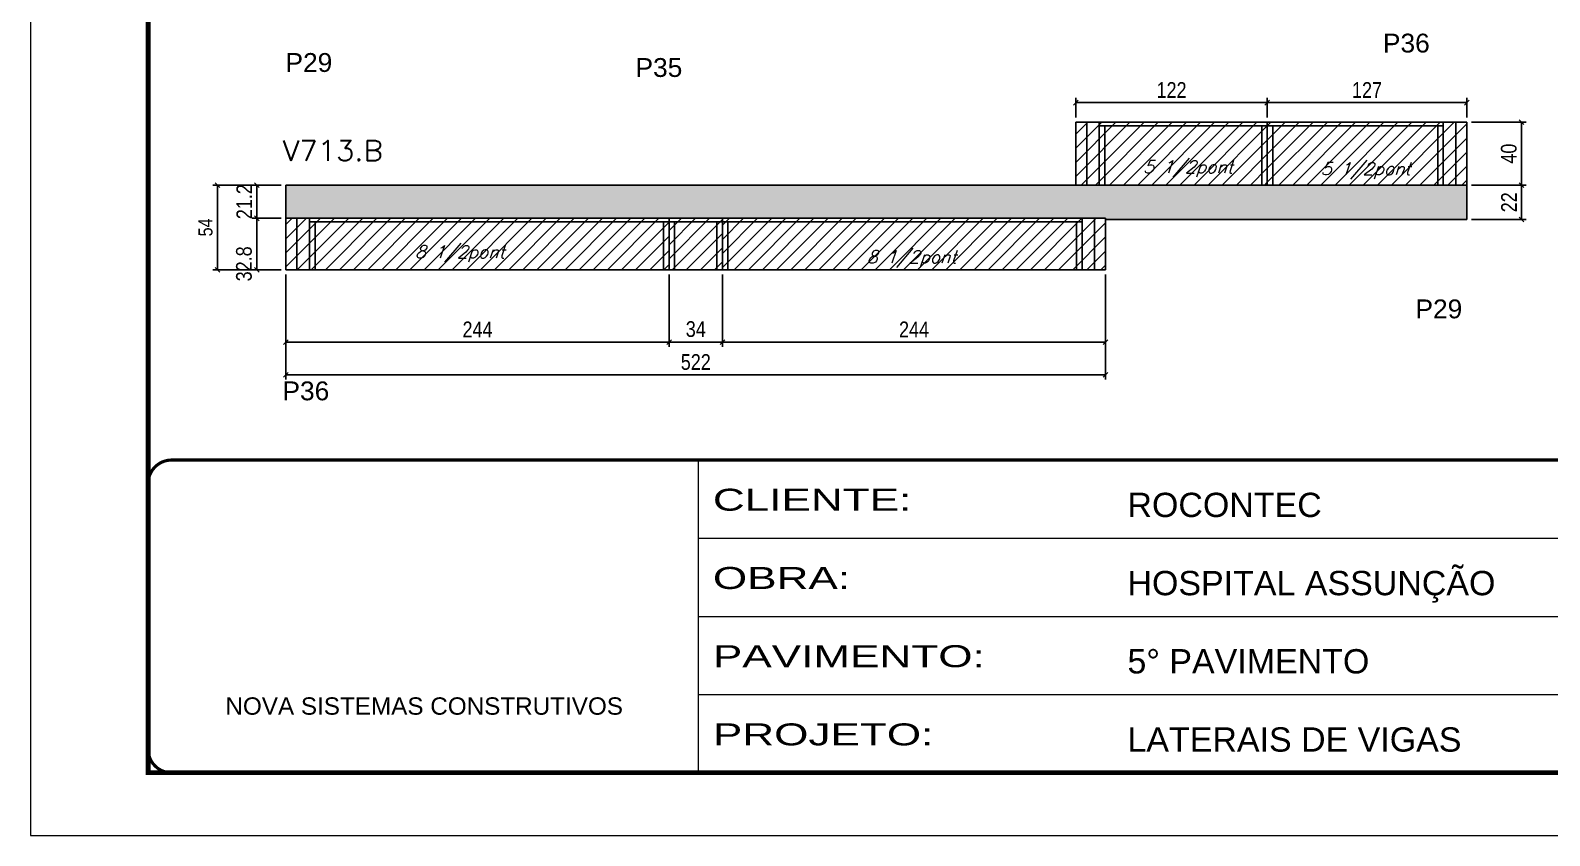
# Model space of a CAD drawing. Extents: x -20960 to -5926, y -2106 to 21915.
# Drawn here: x -7438 to -6471, y 16271 to 16784 of the extents above; entities that cross this region are included whole.
import ezdxf

# ---------------------------------------------------------------- set-up
doc = ezdxf.new("R2010")
doc.units = 0
doc.linetypes.add('CONTINUO', pattern=[0])
doc.linetypes.add('DASHED', pattern=[0.75, 0.5, -0.25])
for name, color, linetype in [('5', 5, 'Continuous'), ('COTA', 241, 'Continuous'), ('Painéis', 200, 'Continuous'), ('Reaproveitamento', 251, 'Continuous'), ('SARR_2.2x7', 40, 'Continuous'), ('SARR_3.5x7', 81, 'Continuous'), ('texto', 7, 'Continuous')]:
    doc.layers.add(name, color=color, linetype=linetype)
for name, color, linetype, lineweight in [('Folhas', 255, 'Continuous', 9), ('SARRAFO DE PRESSAO', 251, 'DASHED', 9), ('Texto Seção', 7, 'Continuous', 15)]:
    doc.layers.add(name, color=color, linetype=linetype, lineweight=lineweight)
doc.styles.add('ARIAL', font='arial.ttf')
doc.styles.add('COTA TECNICA', font='techl___.ttf', dxfattribs={"height": 10})
doc.styles.add('COTA TECNICA-50', font='techl___.ttf', dxfattribs={"height": 9})
doc.styles.add('REGUA-120', font='ROMANS.shx', dxfattribs={"height": 15})
doc.styles.add('Romans', font='romans.shx')
doc.styles.get("Standard").update_dxf_attribs({"font": 'arial.ttf'})
doc.styles.add('Tecnologia', font='')
doc.styles.get('Tecnologia').set_extended_font_data('Forgotten Futurist')
doc.dimstyles.new('COTA PAINEL-50', dxfattribs={"dimtxt": 9, "dimasz": 3, "dimexe": 3, "dimexo": 3, "dimgap": 3, "dimtad": 1, "dimdec": 1, "dimzin": 12, "dimdsep": 46, "dimtxsty": 'COTA TECNICA-50', "dimblk1": 'OBLIQUE', "dimblk2": 'OBLIQUE', "dimsah": 1, "dimcen": 0.9, "dimclrd": 4, "dimclre": 4, "dimclrt": 240, "dimadec": 1, "dimazin": 3, "dimtfac": 1, "dimtdec": 1, "dimtmove": 0, "dimatfit": 3, "dimfxl": 1, "dimtolj": 1, "dimtzin": 12, "dimarcsym": 0})
doc.dimstyles.new('PAINEL', dxfattribs={"dimtxt": 10, "dimasz": 3, "dimexe": 3, "dimexo": 3, "dimgap": 3, "dimtad": 1, "dimdec": 1, "dimzin": 12, "dimdsep": 46, "dimtxsty": 'COTA TECNICA', "dimblk1": 'OBLIQUE', "dimblk2": 'OBLIQUE', "dimsah": 1, "dimcen": 0.9, "dimclrd": 4, "dimclre": 4, "dimclrt": 240, "dimadec": 1, "dimazin": 3, "dimtfac": 1, "dimtdec": 1, "dimtmove": 0, "dimatfit": 3, "dimfxl": 1, "dimtolj": 1, "dimtzin": 12, "dimarcsym": 0})
pattern_1 = [(45, (-148165.143, -7976.085), (-4.49012806, 4.49012806), [])]
pattern_2 = [(45, (-146593.643, -14885.5865), (-4.49012806, 4.49012806), [])]

# ---------------------------------------------------------------- blocks, each defined once
blk = doc.blocks.new('9999999999')
at = {"color": 30, "linetype": 'CONTINUO'}
for p, q in [((98564.56, 34230.21), (98564.56, 34429.45)), ((98564.56, 34379.64), (99583.98, 34379.64)), ((98564.56, 34329.83), (99487.98, 34329.83)), ((98564.56, 34280.02), (99487.98, 34280.02))]:
    blk.add_line(p, q, dxfattribs=at)
at = {"color": 30, "linetype": 'CONTINUO', "const_width": 2}
blk.add_lwpolyline([(99583.98, 34230.21), (99583.98, 34414.45, 0.414214), (99568.98, 34429.45), (98228.98, 34429.45, 0.414214), (98213.98, 34414.45), (98213.98, 34245.21, 0.414214), (98228.98, 34230.21), (99583.98, 34230.21)], format="xyb", dxfattribs=at)
at = {"layer": 'Folhas'}
blk.add_lwpolyline([(98138.98, 34190.21), (99623.98, 34190.21), (99623.98, 35240.21), (98138.98, 35240.21)], close=True, dxfattribs=at)
at = {"layer": 'Folhas', "color": 30, "const_width": 3}
blk.add_lwpolyline([(98213.98, 34230.21), (99583.98, 34230.21), (99583.98, 35200.21), (98213.98, 35200.21)], close=True, dxfattribs=at)
at = {"color": 7, "linetype": 'Continuous', "ltscale": 5, "style": 'ARIAL'}
for s, height, p in [('ROCONTEC', 15.483, (98837.68, 34393.13)), ('HOSPITAL ASSUNÇÃO', 15.4829, (98837.68, 34343.32)), ('5° PAVIMENTO', 15.4829, (98837.68, 34293.51)), ('NOVA SISTEMAS CONSTRUTIVOS', 11.0592, (98263.19, 34267.21)), ('LATERAIS DE VIGAS', 15.4829, (98837.68, 34243.7))]:
    blk.add_text(s, height=height, dxfattribs=at).set_placement(p)
at = {"layer": 'Folhas', "color": 7, "style": 'Tecnologia', "width": 1.5}
for s, p in [('CLIENTE:', (98573.65, 34397.17)), ('OBRA:', (98573.65, 34347.31)), ('PAVIMENTO:', (98573.65, 34297.5)), ('PROJETO:', (98573.65, 34247.69))]:
    blk.add_text(s, height=14, dxfattribs=at).set_placement(p)
blk = doc.blocks.new('_Oblique')
at = {"color": 0, "linetype": 'ByBlock', "lineweight": -2}
blk.add_line((-0.5, -0.5), (0.5, 0.5), dxfattribs=at)
blk = doc.blocks.new('*D514')
at = {"layer": 'COTA', "color": 4, "linetype": 'ByBlock', "lineweight": -2, "transparency": 16777216}
for p, q in [((-7275.73, 16628.5), (-7275.73, 16582.47)), ((-7031.73, 16628.5), (-7031.73, 16582.47)), ((-7031.73, 16585.47), (-7275.73, 16585.47))]:
    blk.add_line(p, q, dxfattribs=at)
at = {"layer": 'Defpoints', "color": 0, "linetype": 'ByBlock', "transparency": 16777216}
for p in [(-7275.73, 16631.5), (-7031.73, 16631.5), (-7275.73, 16585.47)]:
    blk.add_point(p, dxfattribs=at)
at = {"layer": 'COTA', "color": 4, "linetype": 'ByBlock', "lineweight": -2, "transparency": 16777216, "xscale": 3, "yscale": 3, "zscale": 3, "rotation": 180}
blk.add_blockref('_Oblique', (-7275.73, 16585.47), dxfattribs=at)
at = {"layer": 'COTA', "color": 4, "linetype": 'ByBlock', "lineweight": -2, "transparency": 16777216, "xscale": 3, "yscale": 3, "zscale": 3}
blk.add_blockref('_Oblique', (-7031.73, 16585.47), dxfattribs=at)
at = {"layer": 'COTA', "color": 240, "linetype": 'ByBlock', "transparency": 16777216, "insert": (-7153.73, 16593.55), "char_height": 10, "attachment_point": 5, "style": 'COTA TECNICA'}
blk.add_mtext('\\A1;244', dxfattribs=at)
blk = doc.blocks.new('*D515')
at = {"layer": 'COTA', "color": 4, "linetype": 'ByBlock', "lineweight": -2, "transparency": 16777216}
for p, q in [((-7031.73, 16628.5), (-7031.73, 16582.47)), ((-6997.73, 16628.5), (-6997.73, 16582.47)), ((-7031.73, 16585.47), (-6997.73, 16585.47))]:
    blk.add_line(p, q, dxfattribs=at)
at = {"layer": 'Defpoints', "color": 0, "linetype": 'ByBlock', "transparency": 16777216}
for p in [(-7031.73, 16631.5), (-6997.73, 16631.5), (-6997.73, 16585.47)]:
    blk.add_point(p, dxfattribs=at)
at = {"layer": 'COTA', "color": 4, "linetype": 'ByBlock', "lineweight": -2, "transparency": 16777216, "xscale": 3, "yscale": 3, "zscale": 3, "rotation": 180}
blk.add_blockref('_Oblique', (-7031.73, 16585.47), dxfattribs=at)
at = {"layer": 'COTA', "color": 4, "linetype": 'ByBlock', "lineweight": -2, "transparency": 16777216, "xscale": 3, "yscale": 3, "zscale": 3}
blk.add_blockref('_Oblique', (-6997.73, 16585.47), dxfattribs=at)
at = {"layer": 'COTA', "color": 240, "linetype": 'ByBlock', "transparency": 16777216, "insert": (-7014.73, 16593.69), "char_height": 10, "attachment_point": 5, "style": 'COTA TECNICA'}
blk.add_mtext('\\A1;34', dxfattribs=at)
blk = doc.blocks.new('*D531')
at = {"layer": 'COTA', "color": 4, "linetype": 'ByBlock', "lineweight": -2, "transparency": 16777216}
for p, q in [((-7278.73, 16664.3), (-7297.21, 16664.3)), ((-7294.21, 16631.5), (-7294.21, 16664.3)), ((-7278.73, 16631.5), (-7297.21, 16631.5))]:
    blk.add_line(p, q, dxfattribs=at)
at = {"layer": 'Defpoints', "color": 0, "linetype": 'ByBlock', "transparency": 16777216}
for p in [(-7294.21, 16664.3), (-7275.73, 16664.3), (-7275.73, 16631.5)]:
    blk.add_point(p, dxfattribs=at)
at = {"layer": 'COTA', "color": 4, "linetype": 'ByBlock', "lineweight": -2, "transparency": 16777216, "xscale": 3, "yscale": 3, "zscale": 3}
for p, rotation in [((-7294.21, 16664.3), 90), ((-7294.21, 16631.5), 270)]:
    blk.add_blockref('_Oblique', p, dxfattribs=dict(at, rotation=rotation))
at = {"layer": 'COTA', "color": 240, "linetype": 'ByBlock', "transparency": 16777216, "insert": (-7302.45, 16635.3), "char_height": 10, "attachment_point": 5, "rotation": 90, "style": 'COTA TECNICA'}
blk.add_mtext('\\A1;32.8', dxfattribs=at)
blk = doc.blocks.new('*D532')
at = {"layer": 'COTA', "color": 4, "linetype": 'ByBlock', "lineweight": -2, "transparency": 16777216}
for p, q in [((-7278.73, 16685.5), (-7297.21, 16685.5)), ((-7294.21, 16664.3), (-7294.21, 16685.5)), ((-7278.73, 16664.3), (-7297.21, 16664.3))]:
    blk.add_line(p, q, dxfattribs=at)
at = {"layer": 'Defpoints', "color": 0, "linetype": 'ByBlock', "transparency": 16777216}
for p in [(-7294.21, 16685.5), (-7275.73, 16685.5), (-7275.73, 16664.3)]:
    blk.add_point(p, dxfattribs=at)
at = {"layer": 'COTA', "color": 4, "linetype": 'ByBlock', "lineweight": -2, "transparency": 16777216, "xscale": 3, "yscale": 3, "zscale": 3}
for p, rotation in [((-7294.21, 16685.5), 90), ((-7294.21, 16664.3), 270)]:
    blk.add_blockref('_Oblique', p, dxfattribs=dict(at, rotation=rotation))
at = {"layer": 'COTA', "color": 240, "linetype": 'ByBlock', "transparency": 16777216, "insert": (-7302.27, 16674.9), "char_height": 10, "attachment_point": 5, "rotation": 90, "style": 'COTA TECNICA'}
blk.add_mtext('\\A1;21.2', dxfattribs=at)
blk = doc.blocks.new('*D558')
at = {"layer": 'COTA', "color": 4, "lineweight": -2, "ltscale": 25, "transparency": 16777216}
for p, q in [((-7275.73, 16628.5), (-7275.73, 16561.59)), ((-6753.73, 16628.5), (-6753.73, 16561.59)), ((-6753.73, 16564.59), (-7275.73, 16564.59))]:
    blk.add_line(p, q, dxfattribs=at)
at = {"layer": 'Defpoints', "color": 0, "ltscale": 25, "transparency": 16777216}
for p in [(-7275.73, 16631.5), (-6753.73, 16631.5), (-7275.73, 16564.59)]:
    blk.add_point(p, dxfattribs=at)
at = {"layer": 'COTA', "color": 4, "lineweight": -2, "ltscale": 25, "transparency": 16777216, "xscale": 3, "yscale": 3, "zscale": 3, "rotation": 180}
blk.add_blockref('_Oblique', (-7275.73, 16564.59), dxfattribs=at)
at = {"layer": 'COTA', "color": 4, "lineweight": -2, "ltscale": 25, "transparency": 16777216, "xscale": 3, "yscale": 3, "zscale": 3}
blk.add_blockref('_Oblique', (-6753.73, 16564.59), dxfattribs=at)
at = {"layer": 'COTA', "color": 240, "ltscale": 25, "transparency": 16777216, "insert": (-7014.73, 16572.7), "char_height": 10, "attachment_point": 5, "style": 'COTA TECNICA'}
blk.add_mtext('\\A1;522', dxfattribs=at)
blk = doc.blocks.new('*D534')
at = {"layer": 'COTA', "color": 4, "lineweight": -2, "ltscale": 25, "transparency": 16777216}
for p, q in [((-6997.73, 16628.5), (-6997.73, 16582.47)), ((-6753.73, 16628.5), (-6753.73, 16582.47)), ((-6997.73, 16585.47), (-6753.73, 16585.47))]:
    blk.add_line(p, q, dxfattribs=at)
at = {"layer": 'Defpoints', "color": 0, "ltscale": 25, "transparency": 16777216}
for p in [(-6997.73, 16631.5), (-6753.73, 16631.5), (-6753.73, 16585.47)]:
    blk.add_point(p, dxfattribs=at)
at = {"layer": 'COTA', "color": 4, "lineweight": -2, "ltscale": 25, "transparency": 16777216, "xscale": 3, "yscale": 3, "zscale": 3, "rotation": 180}
blk.add_blockref('_Oblique', (-6997.73, 16585.47), dxfattribs=at)
at = {"layer": 'COTA', "color": 4, "lineweight": -2, "ltscale": 25, "transparency": 16777216, "xscale": 3, "yscale": 3, "zscale": 3}
blk.add_blockref('_Oblique', (-6753.73, 16585.47), dxfattribs=at)
at = {"layer": 'COTA', "color": 240, "ltscale": 25, "transparency": 16777216, "insert": (-6875.73, 16593.55), "char_height": 10, "attachment_point": 5, "style": 'COTA TECNICA'}
blk.add_mtext('\\A1;244', dxfattribs=at)
blk = doc.blocks.new('*D559')
at = {"layer": 'COTA', "color": 4, "lineweight": -2, "ltscale": 25, "transparency": 16777216}
for p, q in [((-6520.73, 16725.5), (-6485.79, 16725.5)), ((-6488.79, 16725.5), (-6488.79, 16685.5)), ((-6520.73, 16685.5), (-6485.79, 16685.5))]:
    blk.add_line(p, q, dxfattribs=at)
at = {"layer": 'Defpoints', "color": 0, "ltscale": 25, "transparency": 16777216}
for p in [(-6523.73, 16725.5), (-6523.73, 16685.5), (-6488.79, 16685.5)]:
    blk.add_point(p, dxfattribs=at)
at = {"layer": 'COTA', "color": 4, "lineweight": -2, "ltscale": 25, "transparency": 16777216, "xscale": 3, "yscale": 3, "zscale": 3}
for p, rotation in [((-6488.79, 16725.5), 90), ((-6488.79, 16685.5), 270)]:
    blk.add_blockref('_Oblique', p, dxfattribs=dict(at, rotation=rotation))
at = {"layer": 'COTA', "color": 240, "ltscale": 25, "transparency": 16777216, "insert": (-6496.89, 16705.5), "char_height": 10, "attachment_point": 5, "rotation": 90, "style": 'COTA TECNICA'}
blk.add_mtext('\\A1;40', dxfattribs=at)
blk = doc.blocks.new('*D560')
at = {"layer": 'COTA', "color": 4, "lineweight": -2, "ltscale": 25, "transparency": 16777216}
for p, q in [((-6520.73, 16685.5), (-6485.79, 16685.5)), ((-6488.79, 16685.5), (-6488.79, 16663.5)), ((-6520.73, 16663.5), (-6485.79, 16663.5))]:
    blk.add_line(p, q, dxfattribs=at)
at = {"layer": 'Defpoints', "color": 0, "ltscale": 25, "transparency": 16777216}
for p in [(-6523.73, 16685.5), (-6523.73, 16663.5), (-6488.79, 16663.5)]:
    blk.add_point(p, dxfattribs=at)
at = {"layer": 'COTA', "color": 4, "lineweight": -2, "ltscale": 25, "transparency": 16777216, "xscale": 3, "yscale": 3, "zscale": 3}
for p, rotation in [((-6488.79, 16685.5), 90), ((-6488.79, 16663.5), 270)]:
    blk.add_blockref('_Oblique', p, dxfattribs=dict(at, rotation=rotation))
at = {"layer": 'COTA', "color": 240, "ltscale": 25, "transparency": 16777216, "insert": (-6496.79, 16674.5), "char_height": 10, "attachment_point": 5, "rotation": 90, "style": 'COTA TECNICA'}
blk.add_mtext('\\A1;22', dxfattribs=at)
blk = doc.blocks.new('*D561')
at = {"layer": 'COTA', "color": 4, "lineweight": -2, "ltscale": 25, "transparency": 16777216}
for p, q in [((-6772.73, 16728.5), (-6772.73, 16740.97)), ((-6650.73, 16728.5), (-6650.73, 16740.97)), ((-6772.73, 16737.97), (-6650.73, 16737.97))]:
    blk.add_line(p, q, dxfattribs=at)
at = {"layer": 'Defpoints', "color": 0, "ltscale": 25, "transparency": 16777216}
for p in [(-6650.73, 16737.97), (-6772.73, 16725.5), (-6650.73, 16725.5)]:
    blk.add_point(p, dxfattribs=at)
at = {"layer": 'COTA', "color": 4, "lineweight": -2, "ltscale": 25, "transparency": 16777216, "xscale": 3, "yscale": 3, "zscale": 3, "rotation": 180}
blk.add_blockref('_Oblique', (-6772.73, 16737.97), dxfattribs=at)
at = {"layer": 'COTA', "color": 4, "lineweight": -2, "ltscale": 25, "transparency": 16777216, "xscale": 3, "yscale": 3, "zscale": 3}
blk.add_blockref('_Oblique', (-6650.73, 16737.97), dxfattribs=at)
at = {"layer": 'COTA', "color": 240, "ltscale": 25, "transparency": 16777216, "insert": (-6711.73, 16746.03), "char_height": 10, "attachment_point": 5, "style": 'COTA TECNICA'}
blk.add_mtext('\\A1;122', dxfattribs=at)
blk = doc.blocks.new('*D562')
at = {"layer": 'COTA', "color": 4, "lineweight": -2, "ltscale": 25, "transparency": 16777216}
for p, q in [((-6650.73, 16728.5), (-6650.73, 16740.97)), ((-6523.73, 16728.5), (-6523.73, 16740.97)), ((-6650.73, 16737.97), (-6523.73, 16737.97))]:
    blk.add_line(p, q, dxfattribs=at)
at = {"layer": 'Defpoints', "color": 0, "ltscale": 25, "transparency": 16777216}
for p in [(-6523.73, 16737.97), (-6650.73, 16725.5), (-6523.73, 16725.5)]:
    blk.add_point(p, dxfattribs=at)
at = {"layer": 'COTA', "color": 4, "lineweight": -2, "ltscale": 25, "transparency": 16777216, "xscale": 3, "yscale": 3, "zscale": 3, "rotation": 180}
blk.add_blockref('_Oblique', (-6650.73, 16737.97), dxfattribs=at)
at = {"layer": 'COTA', "color": 4, "lineweight": -2, "ltscale": 25, "transparency": 16777216, "xscale": 3, "yscale": 3, "zscale": 3}
blk.add_blockref('_Oblique', (-6523.73, 16737.97), dxfattribs=at)
at = {"layer": 'COTA', "color": 240, "ltscale": 25, "transparency": 16777216, "insert": (-6587.23, 16746.04), "char_height": 10, "attachment_point": 5, "style": 'COTA TECNICA'}
blk.add_mtext('\\A1;127', dxfattribs=at)
blk = doc.blocks.new('*D563')
at = {"layer": 'COTA', "color": 4, "lineweight": -2, "transparency": 16777216}
for p, q in [((-7278.73, 16685.5), (-7322.36, 16685.5)), ((-7319.36, 16685.5), (-7319.36, 16631.5)), ((-7278.73, 16631.5), (-7322.36, 16631.5))]:
    blk.add_line(p, q, dxfattribs=at)
at = {"layer": 'Defpoints', "color": 0, "transparency": 16777216}
for p in [(-7275.73, 16685.5), (-7319.36, 16631.5), (-7275.73, 16631.5)]:
    blk.add_point(p, dxfattribs=at)
at = {"layer": 'COTA', "color": 4, "lineweight": -2, "transparency": 16777216, "xscale": 3, "yscale": 3, "zscale": 3}
for p, rotation in [((-7319.36, 16685.5), 90), ((-7319.36, 16631.5), 270)]:
    blk.add_blockref('_Oblique', p, dxfattribs=dict(at, rotation=rotation))
at = {"layer": 'COTA', "color": 240, "transparency": 16777216, "insert": (-7326.96, 16658.5), "char_height": 9, "attachment_point": 5, "rotation": 90, "style": 'COTA TECNICA-50'}
blk.add_mtext('\\A1;54', dxfattribs=at)

msp = doc.modelspace()

# ---------------------------------------------------------------- hatches: boundary and pattern name
at = {"layer": 'COTA', "linetype": 'ByBlock'}
h = msp.add_hatch(dxfattribs=at)
h.set_pattern_fill('AR-CONC', color=256, scale=0.03)
h.set_pattern_definition([(50, (-144995.143, -6845.5607), (5.46554007, -0.47817257), [0.5715, -6.2865]), (355, (-144995.143, -6845.561), (-1.05730264, 5.73170536), [0.4572, -5.02921753]), (100.4514447, (-144994.6875, -6845.6006), (4.40823741, 5.25353256), [0.48570026, -5.34270734]), (46.1842, (-144995.143, -6844.037), (8.13237123, -1.26126984), [0.85725, -9.42975]), (96.6355576, (-144994.465, -6844.142), (7.122124, 7.42278374), [0.7285507, -8.01406824]), (351.184151, (-144995.143, -6844.037), (7.122124, 7.42278374), [0.685799, -7.54379196]), (21, (-144994.381, -6844.4177), (4.54843174, -3.06795595), [0.5715, -6.2865]), (326, (-144994.381, -6844.418), (1.85406085, 5.52563898), [0.4572, -5.0292]), (71.451445, (-144994.002, -6844.6734), (6.40249258, 2.45768307), [0.48570026, -5.34269813]), (37.5, (-144995.143, -6845.5607), (0.092658098, 2.536651166), [0, -4.96824, 0, -5.1054, 0, -5.04825]), (7.5, (-144995.143, -6845.5607), (2.004589875, 3.005417245), [0, -2.91084, 0, -4.85394, 0, -1.92405]), (327.5, (-144996.8422, -6845.5607), (4.067717855, -0.17186232), [0, -1.905, 0, -5.9436, 0, -7.8867]), (317.5, (-144997.604, -6845.5607), (4.44387544, 0.76279473), [0, -2.4765, 0, -3.94716, 0, -5.6007])])
h.paths.add_polyline_path([(-6772.73, 16685.5), (-7275.73, 16685.5), (-7275.73, 16664.3), (-6753.73, 16664.3), (-6753.73, 16663.5), (-6523.73, 16663.5), (-6523.73, 16685.5)])
at = {"layer": 'Reaproveitamento', "linetype": 'ByBlock'}
h = msp.add_hatch(dxfattribs=at)
h.set_pattern_fill('ANSI31', color=256, scale=2)
h.set_pattern_definition(pattern_1)
h.paths.add_polyline_path([(-6650.73, 16725.5), (-6772.73, 16725.5), (-6772.73, 16685.5), (-6650.73, 16685.5)])
h.paths.add_polyline_path([(-6737.61, 16687.8), (-6669.99, 16687.8), (-6664.49, 16703.77), (-6732.11, 16703.77)], flags=24)
h = msp.add_hatch(dxfattribs=at)
h.set_pattern_fill('ANSI31', color=256, scale=2)
h.set_pattern_definition(pattern_1)
h.paths.add_polyline_path([(-6650.73, 16725.5), (-6650.73, 16685.5), (-6523.73, 16685.5), (-6523.73, 16725.5)])
h.paths.add_polyline_path([(-6624.47, 16686.57), (-6556.85, 16686.57), (-6551.35, 16702.54), (-6618.97, 16702.54)], flags=24)
h = msp.add_hatch(dxfattribs=at)
h.set_pattern_fill('ANSI31', color=256, scale=2)
h.set_pattern_definition(pattern_2)
h.paths.add_polyline_path([(-7275.73, 16631.5), (-7031.73, 16631.5), (-7031.73, 16664.3), (-7275.73, 16664.3)])
h = msp.add_hatch(dxfattribs=at)
h.set_pattern_fill('ANSI31', color=256, scale=2)
h.set_pattern_definition(pattern_1)
h.paths.add_polyline_path([(-7031.73, 16631.5), (-6997.73, 16631.5), (-6997.73, 16664.3), (-7031.73, 16664.3)])
h = msp.add_hatch(dxfattribs=at)
h.set_pattern_fill('ANSI31', color=256, scale=2)
h.set_pattern_definition(pattern_2)
h.paths.add_polyline_path([(-6997.73, 16631.5), (-6753.73, 16631.5), (-6753.73, 16664.3), (-6997.73, 16664.3)])

# ---------------------------------------------------------------- linework, layer by layer
at = {"layer": 'COTA', "linetype": 'ByBlock'}
for p, q in [((-7275.73, 16664.3), (-7275.73, 16685.5)), ((-7275.73, 16685.5), (-6772.73, 16685.5)), ((-6523.73, 16663.5), (-6523.73, 16685.5)), ((-6523.73, 16663.5), (-6753.73, 16663.5))]:
    msp.add_line(p, q, dxfattribs=at)
at = {"layer": 'Painéis', "ltscale": 25}
for p, q in [((-6523.73, 16725.5), (-6772.73, 16725.5)), ((-6772.73, 16725.5), (-6772.73, 16685.5)), ((-6650.73, 16725.5), (-6650.73, 16685.5)), ((-6523.73, 16685.5), (-6523.73, 16725.5)), ((-6772.73, 16685.5), (-6523.73, 16685.5)), ((-7275.73, 16664.3), (-6753.73, 16664.3)), ((-6753.73, 16664.3), (-6753.73, 16631.5))]:
    msp.add_line(p, q, dxfattribs=at)
at = {"layer": 'Painéis', "linetype": 'ByBlock'}
for p, q in [((-7275.73, 16664.3), (-6768.73, 16664.3)), ((-7275.73, 16664.3), (-7275.73, 16631.5)), ((-7031.73, 16664.3), (-7031.73, 16631.5)), ((-6997.73, 16664.3), (-6997.73, 16631.5)), ((-6768.73, 16664.3), (-6753.73, 16664.3)), ((-6753.73, 16631.5), (-7275.73, 16631.5))]:
    msp.add_line(p, q, dxfattribs=at)
at = {"layer": 'SARR_2.2x7', "linetype": 'Continuous'}
for p, q in [((-6765.73, 16725.5), (-6765.73, 16685.5)), ((-6538.73, 16723.3), (-6757.73, 16723.3)), ((-6530.73, 16685.5), (-6530.73, 16725.5)), ((-7268.73, 16664.3), (-7268.73, 16631.5)), ((-7260.73, 16662.1), (-6768.73, 16662.1)), ((-6760.73, 16664.3), (-6760.73, 16631.5))]:
    msp.add_line(p, q, dxfattribs=at)
at = {"layer": 'SARR_3.5x7'}
for p, q in [((-6757.73, 16725.5), (-6757.73, 16685.5)), ((-6754.23, 16723.3), (-6754.23, 16685.5)), ((-6654.23, 16723.3), (-6654.23, 16685.5)), ((-6647.23, 16723.3), (-6647.23, 16685.5)), ((-6542.23, 16685.5), (-6542.23, 16723.3)), ((-6538.73, 16685.5), (-6538.73, 16725.5)), ((-7260.73, 16664.3), (-7260.73, 16631.5)), ((-7257.22, 16662.1), (-7257.22, 16631.5)), ((-7035.23, 16662.1), (-7035.23, 16631.5)), ((-7028.23, 16662.1), (-7028.23, 16631.5)), ((-7001.23, 16662.1), (-7001.23, 16631.5)), ((-6994.23, 16662.1), (-6994.23, 16631.5)), ((-6772.23, 16662.1), (-6772.23, 16631.5)), ((-6768.73, 16664.3), (-6768.73, 16631.5)), ((-6768.73, 16664.3), (-6768.73, 16631.5))]:
    msp.add_line(p, q, dxfattribs=at)

# ---------------------------------------------------------------- block references
at = {"layer": 'SARRAFO DE PRESSAO', "color": 6, "linetype": 'ByBlock'}
msp.add_blockref('9999999999', (-105577.48, -17919.11), dxfattribs=at)

# ---------------------------------------------------------------- texts
at = {"layer": '5', "linetype": 'Continuous'}
for s, p in [('P36', (-6577.1, 16769.91)), ('P29', (-7276.04, 16757.55)), ('P35', (-7053.12, 16754.36)), ('P29', (-6556.38, 16600.61)), ('P36', (-7277.97, 16548.39))]:
    msp.add_text(s, height=12, rotation=359.99996, dxfattribs=at).set_placement(p)
at = {"layer": 'texto', "color": 2, "char_height": 8, "attachment_point": 5, "style": 'Romans'}
for s, insert in [('{\\Q19;\\C256;5 1/2pont}', (-6701.24, 16695.79)), ('{\\Q19;\\C256;5 1/2pont}', (-6588.1, 16694.56)), ('{\\Q19;\\C256;8 1/2pont}', (-7165, 16641.62)), ('{\\Q19;\\C256;8 1/2pont}', (-6877.29, 16638.37))]:
    msp.add_mtext(s, dxfattribs=dict(at, insert=insert))
at = {"layer": 'Texto Seção', "style": 'REGUA-120', "width": 1.05}
msp.add_text('V713.B', height=13, dxfattribs=at).set_placement((-7277.79, 16700.94))

# ---------------------------------------------------------------- dimensions: what is measured, and where the dimension line sits
at = {"layer": 'COTA', "ltscale": 25}
for base, p1, p2, picture, middle in [((-6650.73, 16737.97), (-6772.73, 16725.5), (-6650.73, 16725.5), '*D561', (-6711.73, 16746.03)), ((-7275.73, 16564.59), (-6753.73, 16631.5), (-7275.73, 16631.5), '*D558', (-7014.73, 16572.7)), ((-6753.73, 16585.47), (-6997.73, 16631.5), (-6753.73, 16631.5), '*D534', (-6875.73, 16593.55))]:
    dim = msp.add_linear_dim(base=base, p1=p1, p2=p2, dimstyle='PAINEL', dxfattribs=at)
    dim.commit()
    dim.dimension.update_dxf_attribs({"geometry": picture, "text_midpoint": middle})
dim = msp.add_linear_dim(base=(-6523.73, 16737.97), p1=(-6650.73, 16725.5), p2=(-6523.73, 16725.5), dimstyle='PAINEL', override={"dimtmove": 1}, dxfattribs=at)
dim.commit()
dim.dimension.update_dxf_attribs({"geometry": '*D562', "text_midpoint": (-6587.23, 16746.04)})
for base, p1, p2, picture, middle in [((-6488.79, 16685.5), (-6523.73, 16725.5), (-6523.73, 16685.5), '*D559', (-6496.89, 16705.5)), ((-6488.79, 16663.5), (-6523.73, 16685.5), (-6523.73, 16663.5), '*D560', (-6496.79, 16674.5))]:
    dim = msp.add_linear_dim(base=base, p1=p1, p2=p2, angle=90, dimstyle='PAINEL', dxfattribs=at)
    dim.commit()
    dim.dimension.update_dxf_attribs({"geometry": picture, "text_midpoint": middle})
at = {"layer": 'COTA', "color": 1}
dim = msp.add_linear_dim(base=(-7319.36, 16631.5), p1=(-7275.73, 16685.5), p2=(-7275.73, 16631.5), angle=90, dimstyle='COTA PAINEL-50', dxfattribs=at)
dim.commit()
dim.dimension.update_dxf_attribs({"geometry": '*D563', "text_midpoint": (-7326.96, 16658.5)})
at = {"layer": 'COTA', "linetype": 'ByBlock'}
for base, p1, p2, picture, middle in [((-7294.21, 16685.5), (-7275.73, 16664.3), (-7275.73, 16685.5), '*D532', (-7294.21, 16674.9)), ((-7294.21, 16664.3), (-7275.73, 16631.5), (-7275.73, 16664.3), '*D531', (-7294.21, 16635.3))]:
    dim = msp.add_linear_dim(base=base, p1=p1, p2=p2, angle=90, dimstyle='PAINEL', dxfattribs=at)
    dim.commit()
    dim.dimension.update_dxf_attribs({"geometry": picture, "text_midpoint": middle, "dimtype": 160})
dim = msp.add_linear_dim(base=(-7275.73, 16585.47), p1=(-7031.73, 16631.5), p2=(-7275.73, 16631.5), dimstyle='PAINEL', dxfattribs=at)
dim.commit()
dim.dimension.update_dxf_attribs({"geometry": '*D514', "text_midpoint": (-7153.73, 16585.47), "dimtype": 160})
dim = msp.add_linear_dim(base=(-6997.73, 16585.47), p1=(-7031.73, 16631.5), p2=(-6997.73, 16631.5), dimstyle='PAINEL', dxfattribs=at)
dim.commit()
dim.dimension.update_dxf_attribs({"geometry": '*D515', "text_midpoint": (-7014.73, 16593.69)})

doc.saveas('drawing.dxf')
